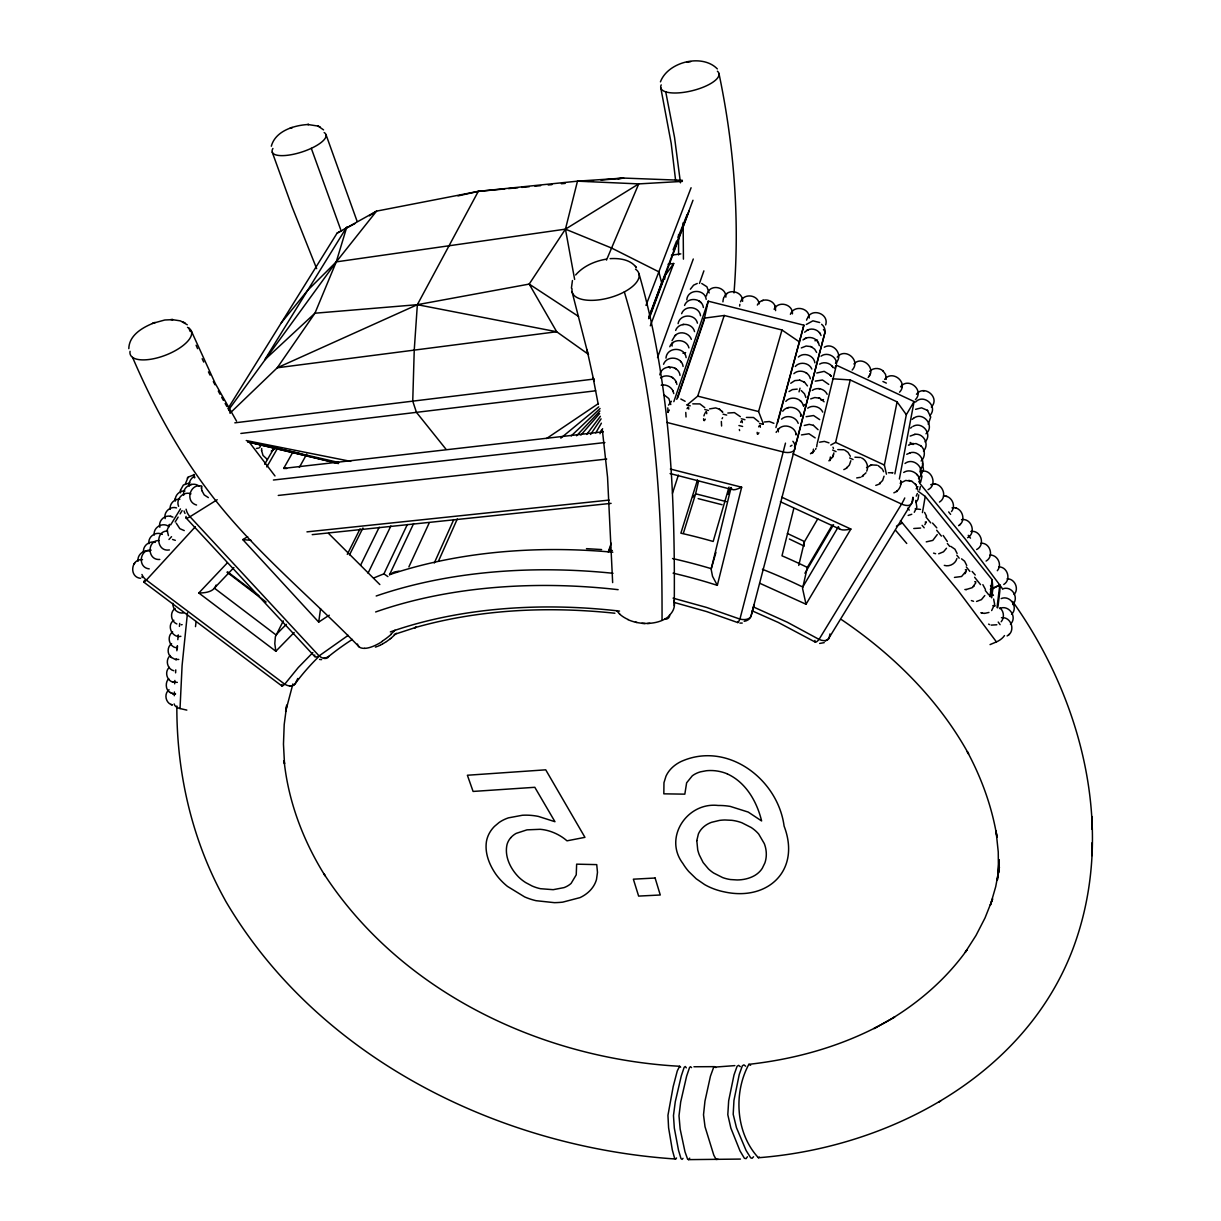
<?xml version="1.0" encoding="UTF-8"?>
<svg xmlns="http://www.w3.org/2000/svg" width="1221" height="1221" viewBox="0 0 1221 1221"><rect width="100%" height="100%" fill="white"/><g stroke="black" fill="none" stroke-linecap="round" stroke-linejoin="round"><path stroke-width="1.5" d="M829.975 460.592L830.341 456.99M876.129 1027.426L874.068 1028.57L894.734 1016.971C850.533 1043.696 799.999 1058.668 748.855 1064.33C733.241 1093.161 735.805 1133.317 758.394 1157.737C888.69 1147.709 1024.892 1076.006 1073 948.656C1116.543 832.157 1082.844 700.198 1012.621 601.449M201.847 490.598L201.526 488.324M201.526 487.606L201.633 486.507M846.596 468.299L846.611 467.475M1091.971 855.631L1092.062 842.734M1092.093 829.38L1092.185 816.59M201.511 488.553L201.526 487.408M329.304 615.201A416.971 301.129 16.4 0 0 325.473 617.628L318.712 622.1L320.558 608.638M863.216 476.007L863.216 475.183M128.816 348.657C129.075 334.691 143.62 326.816 155.113 322.481L152.457 323.458M170.207 509.355C169.292 503.907 174.389 498.595 179.884 499.267M184.966 491.025C179.502 490.354 174.435 495.634 175.351 501.053M185.394 483.837L188.141 477.152L194.047 474.74M189.24 486.233C188.019 482.661 192.384 475.549 194.719 477.335M683.424 259.142L683.15 222.787M880.036 483.821L880.051 482.997M899.541 392.2C908.836 382.57 892.307 369.276 884.645 379.38M893.864 492.826C898.763 491.147 901.968 485.561 900.686 480.509M261.584 450.641L261.706 448.55M896.84 491.605L896.87 490.796M901.953 386.721L901.968 385.867M901.968 385.744L901.998 384.936M900.9 484.02L900.93 483.15M900.93 482.936L900.945 482.112M174.282 695.741L174.405 691.986M186.828 710.103L180.021 708.546L182.097 665.491L187.485 612.82M886.248 379.365L885.561 374.435L882.981 370.879M919.398 482.371C920.787 474.114 910.5 467.826 903.708 472.466M174.679 683.852L174.847 680.463M175.595 672.847L175.763 669.871M838.4 526.877C839.575 531.639 847.191 529.685 850.869 529.059L806.028 604.242L760.057 583.394M817.063 443.986L816.681 446.779M734.004 292.918C739.85 219.505 734.08 145.452 718.955 73.458M177.259 648.962L177.518 645.97M176.862 650.762L177.274 645.955M177.823 639.667L178.251 634.859M920.359 486.63L919.657 490.033M176.053 659.996L176.145 658.897M775.594 310.607L775.304 307.173M667.795 407.89L668.07 412.454M685.775 412.439L686.034 417.002M179.411 626.404L179.731 623.382M722.924 301.846L723.107 300.168M175.29 499.221L175.397 498.351M180.479 490.216L183.364 485.027L189.927 482.86M180.479 490.155L180.433 492.841M721.352 421.474L721.596 426.022M195.497 626.632L196.108 621.489M739.636 306.059L739.85 304.365M997.038 607.57L999.785 584.996L965.628 539.529L919.642 483.18M990.017 596.367L992.124 579.7L925.243 496.428L918.1 491.224M990.323 596.825L991.254 589.392L999.785 584.996L1002.868 589.331M991.711 597.863L992.871 588.568L992.124 579.7M731.028 487.774C731.944 492.094 738.949 488.293 741.666 487.21L717.338 585.332L707.218 582.219A416.971 301.144 16.4 0 0 673.092 573.153M706.394 295.97L707.081 293.406M825.671 324.923C829.257 314.041 812.438 307.585 807.6 317.658M686.797 299.862C687.576 288.797 704.914 288.69 706.196 299.359M665.979 358.15C666.773 346.627 684.828 346.535 686.126 357.631M271.321 146.215C275.381 130.83 294.414 125.153 308.669 124.481L307.738 124.481L318.132 126.084L323.565 129.884M813.43 449.145L813.064 452.747M922.435 512.606L925.243 496.428M828.891 460.821L832.478 457.234L833.912 452.915M912.926 497.206L911.919 502.747L829.181 637.652A9.89 7.921 11.5 0 1 825.06 640.903M850.823 460.76L849.373 465.079L846.26 468.376M868.146 377.503C877.029 368.391 861.98 354.99 853.906 363.98M899.373 479.014L914.102 401.556L836.385 365.186L834.737 368.147M894.871 473.916L906.333 414.697L914.102 401.556M884.065 476.205L882.615 480.494L879.028 484.081M886.431 474.175L884.386 465.048L897.084 401.862L850.228 379.945L832.493 378.769M660.439 81.853C667.887 61.783 702.319 53.297 717.338 68.925M829.975 633.928L829.181 637.652A9.875 5.693 30.9 0 1 819.047 639.392A9.89 2.274 -59.2 0 1 814.956 640.43M777.533 422.909L803.906 325.198L708.226 301.175L703.708 321.474L677.701 397.802M698.58 481.043L695.619 493.788L726.281 501.617M832.188 525.152L807.31 567.414L802.563 588.507L806.028 604.242M830.753 445.039L835.622 442.384L850.228 379.945M798.748 565.43L804.364 541.865L804.029 545.68M728.052 494.352L729.38 488.904M731.089 487.5L711.141 569.23L712.53 576.312L717.261 585.225M817.337 442.933L836.385 365.186M793.772 508.623L781.989 555.814A417.46 306.593 16.3 0 1 807.31 567.414M753.983 604.761L751.129 615.796A9.997 8.028 14.3 0 1 744.184 621.321M785.485 443.131L739.926 619.093A9.997 0.839 -68.7 0 1 737.866 621.535M820.481 349.572L824.816 333.043A9.829 8.669 12.6 0 0 821.611 324.282M799.038 391.865L800.014 388.202M775.93 427.564L803.906 325.198M763.339 423.855L758.577 411.553L781.974 329.991L724.221 315.476L704.456 318.116L676.755 399.328M715.949 552.396L711.263 568.665A425.061 307.768 16.4 0 0 672.557 558.531M729.044 487.072L713.171 541.468A419.459 306.914 16.4 0 0 680.875 533.195L697.496 479.884M572.435 280.525L571.413 288.156M683.363 533.318L695.527 494.154L693.055 497.084M956.882 558.546C955.524 563.797 949.419 567.017 944.291 565.369M672.496 493.238L678.388 475.106M966.406 570.787L961.583 576.495L954.456 577.411M687.499 404.624L697.725 396.138L724.221 315.476M937.24 534.554L932.813 540.399L926.251 541.865M659.813 374.847C661.736 364.026 678.754 364.774 680.021 375.396M292.903 683.928L285.622 711.522L286.752 705.082L284.203 724.541L283.47 744.154L284.508 763.842L284.111 760.683C288.309 801.648 303.312 840.979 325.091 875.778L323.779 873.625C400.656 991.971 541.101 1058.699 679.639 1066.269L680.662 1067.2M672.038 340.613L675.167 335.439M678.098 323.641C679.853 313.69 695.283 313.522 697.435 323.168M975.838 582.799L972.252 587.667L966.025 589.575M673.824 401.678L708.226 301.175M723.229 299.206L723.794 297.603M608.211 551.953L611.263 543.253M608.882 551.556L610.485 546.977M699.465 283.409L703.891 270.864M703.907 415.888L704.502 414.224M649.251 317.017L661.675 282.967L658.852 271.825L611.584 248.046L565.445 229.151L336.263 261.874L307.6 290.415L281.242 322.909M657.524 357.555L693.284 259.005M917.353 493.513L916.238 496.108M649.526 317.719L689.071 211.004M650.32 325.824L673.717 263.477L668.085 264.24M806.562 320.131L807.173 318.528M648.916 316.666L692.994 200.244M648.626 318.666L664.743 276.083L673.717 263.477M645.985 305.387L691.086 187.744M599.969 433.699L601.373 430.158M673.107 249.786L676.632 240.949M678.037 237.408L687.179 214.423M866.727 471.169C869.138 466.33 866.04 459.722 861.644 457.967M926.083 522.42L924.831 524.679M606.486 260.088L638.72 183.898L682.386 181.395M832.478 457.234L832.905 456.242M833.18 455.601L833.607 454.639M869.154 376.114L869.535 375.229M869.84 374.526L870.222 373.657M438.492 561.08L457.295 518.971M434.279 563.018L453.754 519.597M815.552 449.374L815.994 448.397M408.882 566.895L429.044 523.26M612.82 552.213A411.065 251.022 10.4 0 0 389.545 574.679L413.629 523.595M373.626 578.052A425.061 307.768 16.4 0 1 383.928 573.855L407.326 524.526M600.991 432.097L602.609 428.678M776.159 432.402L776.648 431.395M368.055 573.168L390.873 525.992M360.638 565.125L379.212 527.228M297.787 678.479L295.299 683.516A9.234 6.807 25.9 0 1 289.606 686.004M347.283 554.38L360.073 528.83M349.542 554.838L362.927 528.006M747.435 1156.76L746.062 1158.622L744.413 1158.302L740.002 1150.899L730.86 1128.097L727.808 1114.727L728.662 1100.823L734.019 1074.923L737.102 1066.238L738.613 1065.353L740.292 1066.666M790.399 314.316C793.894 304.624 809.782 307.738 809.202 318.071M689.712 1158.149L688.552 1159.629L687.621 1159.187L684.996 1151.815L680.158 1129.089L678.998 1115.78L680.692 1101.937L686.614 1076.189L689.529 1067.551L690.46 1066.681L691.59 1067.612M984.813 595.527L981.425 599.633L976.571 601.449M283.303 620.879L275.366 636.782L274.801 643.589L275.839 651.251L294.185 632.478M722.084 418.681L722.603 417.689M682.402 180.311L623.672 178.068L577.472 181.166L478.296 191.361L417.353 304.685L414.24 350.122L412.744 401.144L416.453 412.347L446.062 449.313M740.521 301.801C743.726 292.903 758.043 294.566 759.157 303.876M920.619 482.28L921.962 476.495L919.81 470.985M299.359 467.353L306.715 454.151M668.543 405.113L671.397 401.282M216.086 585.057C214.179 591.697 205.815 593.009 198.809 592.979L227.304 562.896M286.66 468.513L283.684 468.391L292.979 451.938M266.804 466.926L277.243 448.809M663.552 364.27C666.91 354.96 681.944 356.73 683.088 366.468M264.682 464.255L274.191 447.848M595.772 432.86L601.404 423.168M669.81 346.733C672.969 337.942 686.889 338.995 688.919 347.909M676.526 1157.981L675.64 1159.019L674.618 1158.271L672.313 1149.953L668.589 1127.761L667.948 1115.307L673.183 1086.598L677.289 1070.893L679.639 1066.269M675.64 330.433C678.769 321.779 692.536 322.741 694.535 331.593M817.78 518.818L804.547 541.559L787.392 533.485M681.623 313.675C684.874 304.624 699.419 306.364 700.533 315.781M259.463 447.802L261.401 444.52M684.569 305.433C687.805 296.444 702.258 298.122 703.372 307.524M690.369 289.209L693.589 285.165L697.252 283.47M804.929 573.244L833.546 524.679M838.445 526.648L802.746 587.026A421.672 307.265 16.4 0 0 762.423 569.291M683.012 1158.332L682.096 1159.37L681.013 1158.607L678.51 1150.274L674.313 1128.051L673.473 1115.567L675.274 1101.754L681.257 1076.006L684.142 1067.383L685.271 1066.513L686.324 1067.841M946.504 548.244L943.528 551.8L938.69 553.785M753.555 1156.775L752.075 1158.286L750.701 1157.844L746.077 1150.441L736.461 1127.655L733.195 1114.3L733.958 1100.38L739.254 1074.465L742.368 1065.765L743.91 1064.88L745.649 1066.192M175.168 521.978L178.144 517.094M180.128 513.858L182.112 510.607M170.65 524.908L180.464 508.898M707.57 292.552C711.66 283.654 726.373 287.408 725.869 297.146M227.869 408.714L337.103 233.119L376.556 211.126L478.296 191.361L504.731 188.95M724.267 296.749C728.388 287.82 743.101 291.621 742.597 301.343M669.352 410.073L667.856 412.149M687.041 408.684L687.972 407.219M757.341 305.052C761.141 296.947 774.48 299.13 775.518 307.982M964.895 573.717L965.857 572.206M705.021 413.232L705.952 411.782M774.083 309.249C778.25 300.412 792.978 304.06 792.444 313.858M704.364 420.635L705.295 419.185M951.495 511.568C956.501 505.525 951.281 495.344 943.451 495.97M740.598 422.252L741.559 420.818M590.598 434.462L601.083 418.849M758.623 426.831L759.584 425.381M757.936 434.218L758.897 432.783M803.677 406.028L804.639 404.609M158.944 540.537C146.825 540.323 147.192 560.546 159.798 559.462M169.673 524.374L167.109 530.189L168.437 535.637M149.878 551.159C143.773 549.145 136.966 554.899 138.065 561.263M142.506 559.676C131.059 558.272 128.678 577.136 140.583 578.311M151.16 550.167C139.682 548.748 137.21 567.673 149.221 568.864M168.788 678.876C165.476 681.059 164.866 690.308 170.513 692.673M133.944 563.995L135.012 562.622M167.613 530.998C154.869 530.83 156.334 552.213 169.398 549.938M168.59 525.763L169.444 524.633M997.313 570.711C1002.472 564.911 997.649 554.731 989.926 555.036M228.693 409.783L336.263 261.874L376.556 211.126L369.414 215.842M852.182 370.024C861.354 360.424 844.947 347.008 837.224 357.158M921.321 474.221L923.488 469.703L922.42 462.957M915.445 399.633C924.694 390.094 908.256 376.694 900.549 386.828M586.706 434.432L600.381 416.315M866.01 472.786L861.69 476.8M931.318 407.066C940.552 397.588 924.19 384.081 916.452 394.276M929.776 415.644C938.72 406.562 923.717 393.101 915.506 402.075M928.235 424.298L930.723 417.002L927.411 410.256M1001.189 621.748C1004.593 617.78 1004.028 611.172 999.907 607.921M925.091 441.91C932.89 434.096 922.176 421.016 913.033 426.358M923.458 451.022C929.959 444.551 923.366 432.6 914.544 434.401M920.176 469.413C927.243 462.377 919.092 449.771 909.92 452.854M918.513 478.663C927.044 470.085 914.147 456.41 905.005 463.476M917.933 486.63L916.147 488.812M1014.102 594.505C1019.382 588.858 1014.788 578.632 1007.111 578.769M608.623 551.282L612.332 550.503M718.07 1159.263L716.147 1159.477L713.797 1155.158L705.021 1126.739L703.51 1114.804L704.96 1101.128L710.439 1076.189L713.69 1067.2L734.874 1065.612M580.891 435.088L599.603 413.522M187.271 478.159L187.973 477.335M1007.111 635.943C1016.025 631.379 1011.339 616.437 1001.449 617.719M575.656 274.969C583.333 266.102 594.734 261.141 606.104 259.173M1010.423 624.221C1017.887 617.154 1008.683 604.105 999.541 608.562M973.503 586.599L974.297 585.698M1011.553 614.346C1018.757 607.509 1010.24 594.749 1001.189 598.58M1012.652 604.563C1019.199 598.351 1012.606 586.355 1003.876 588.491M958.592 525.671C967.154 520.665 961.827 505.998 952.029 507.86M168.971 539.484L171.535 536.675M921.122 461.004C925.579 457.051 925.396 449.236 920.634 445.634M914.27 512.286L916.849 507.28L915.765 500.396M916.009 502.487L918.024 499.282L918.726 494.856M195.345 526.739L146.367 580.067A9.371 0.916 -52.3 0 1 144.536 580.433M925.991 433.776C935.301 426.022 923.397 411.385 913.964 417.994M806.287 324.496L812.911 320.818L819.688 322.527M576.571 435.775L599.954 411.004M396.337 633.272L391.437 637.881M233.898 567.582L214.347 588.125L276.022 634.935A421.672 307.265 16.4 0 1 286.431 624.343M795.665 434.691L796.458 433.867M782.722 411.218C787.759 404.243 800.076 407.295 801.129 415.873M778.418 429.136C783.851 423.015 795.253 426.526 796.26 434.676M991.65 610.576L994.657 604.258L993.619 599.053M759.34 1157.065L758.394 1157.737M778.235 429.334L777.624 429.96L778.998 428.556M800.518 415.995L801.297 415.201L800.686 415.827M169.322 667.353C164.301 671.703 166.789 680.799 173.214 682.203M785.82 401.373C790.826 395.451 801.785 398.122 803.311 405.799M790.735 383.272L794.825 380.601L799.77 380.158M814.514 450.808L810.485 453.739M795.298 366.453C799.786 361.233 809.172 362.713 811.828 369.047M804.608 332.204L807.661 330.006M229.96 413.217L277.259 367.78L314.942 313.217L336.263 261.874L346.81 226.969L264.682 359.859L314.942 313.217L417.353 304.685L529.197 284.081L578.571 316.453M571.23 435.912L600.076 408.501M170.36 655.494C164.942 659.691 167.201 669.23 173.825 670.741M312.866 652.594L298.29 667.521L284.722 684.203A9.173 1.542 -52.6 0 1 282.066 684.477M835.469 363.217C844.26 355.952 833.729 341.636 824.297 347.207M1008.439 635.012L1009.294 634.203M959.431 525.045L960.255 524.297M675.335 335.302C680.204 330.586 689.224 332.951 691.345 339.346M725.701 294.719L727.014 293.544M671.779 343.757L673.153 342.536M674.541 336.004L675.915 334.783M869.627 371.337C873.137 367.613 879.608 367.521 883.256 371.108M169.063 689.773C163.553 693.849 165.705 703.494 172.375 704.944M912.24 419.352L913.537 418.254M910.576 428.128L911.889 427.029M866.513 467.628L871.55 464.911L877.09 465.201M803.021 339.926C807.432 335.79 815.399 337.103 818.192 342.491M798.381 357.036C803.815 351.846 813.934 355.357 814.895 362.851M560.836 438.125L598.733 406.868M793.879 373.657C799.099 368.696 808.882 371.596 810.347 378.724M900.152 483.241L905.738 480.448L911.919 481.333M391.193 638.064L390.003 639.01M789.025 391.529L792.414 389.591L797.221 389.117M171.596 643.604C167.094 646.809 166.972 654.166 171.383 657.509M781.547 419.139C786.675 414.377 795.985 416.697 798.198 423.351M172.665 631.944C166.773 635.943 168.757 645.985 175.58 647.649M173.84 620.237C166.132 625.35 172.085 638.293 180.876 636.324M175.137 608.455C169.582 612.179 170.726 621.504 176.877 623.946M389.56 574.694L394.215 572.054L398.977 571.153M389.774 639.209L386.569 641.513M1003.769 584.462C1011.507 579.838 1007.646 566.575 998.641 566.895M939.453 502.06C948.9 496.352 941.025 480.357 930.723 484.706M791.971 445.283L790.353 446.26M199.191 486.217C192.826 480.937 182.082 486.981 183.699 495.222M546.504 438.553L598.443 403.541M660.561 377.9C665.506 373.992 673.61 376.037 676.098 381.837M986.095 561.065C994.215 556.532 990.307 542.689 980.997 543.208M386.309 641.681L382.814 643.833M892.551 1018.192C921.519 1000.365 947.42 977.365 967.2 949.602L965.338 952.136L976.006 935.454L985.042 917.902L992.627 898.809L990.414 904.99L995.695 886.736L999.389 867.093L997.359 879.914L999.144 859.752L998.457 872.679L998.259 851.999L996.046 830.967L996.977 837.209C992.139 807.203 981.669 778.372 967.307 751.648L968.589 753.922C938.461 699.282 892.948 654.441 841.544 619.658M801.327 347.924L806.15 346.031L810.805 346.596M938.552 1102.334L940.704 1100.976M271.23 451.098L274.435 449.084M821.046 356.166C826.907 351.679 836.416 356.15 836.568 363.568M906.745 454.288L910.393 452.716M217.201 499.725L190.003 516.712A9.753 2.259 -42.1 0 1 186.096 516.437M816.727 373.016L824.175 371.352L830.295 375.015M908.455 445.222L910.088 444.322M348.199 635.347L319.093 655.891A9.432 2.869 -42.4 0 1 314.743 655.005M812.27 390.399C817.093 386.828 824.709 388.797 827.151 394.276M910.179 436.08L915.017 434.325M807.707 408.18C812.591 404.578 820.283 406.578 822.756 412.118M967.566 537.698C976.556 533.058 971.504 517.841 961.507 519.658M318.712 622.1L242.811 539.606L247.665 536.66M928.067 489.682C938.033 484.829 931.592 468.116 920.939 471.504M811.248 453.403L812.438 452.701M194.627 476.266L193.193 477.106M915.597 409.325L921.565 407.829L927.67 410.47M976.647 549.526C985.744 545.039 980.86 529.7 970.817 531.456M843.818 469.612L845.787 468.666M801.464 434.92L808.974 433.76L815.185 437.896M806.135 416.697L813.552 415.537L819.688 419.627M810.698 398.885L814.834 397.542L819.306 398.122M815.246 381.135L822.496 380.006L828.769 384.417M382.31 644.108L380.357 645.131M896.428 526.175L902.365 522.954L958.241 590.766L996.428 641.91A9.905 4.716 -33.9 0 0 1004.501 635.546M819.612 364.102C824.144 361.309 830.707 363.019 833.21 367.75M337.103 233.119L341.956 230.525M345.192 228.8L354.884 223.611M911.782 514.255L908.165 515.46M176.526 507.905C170.238 505.799 163.355 512.179 165.186 518.604M807.447 330.113C812.408 327.442 819.276 330.097 821.046 335.485M804.715 338.736L805.814 338.202M806.974 330.326L808.088 329.792M709.599 408.898L715.674 407.921L719.383 409.188L722.771 412.24L721.977 411.248M379.884 645.36L378.022 646.184M804.273 425.488L809.202 424.359L813.43 425.351M990.307 589.285L999.785 584.996L999.923 587.85A155.998 67.353 -39.9 0 1 999.801 591.498L998.122 605.311A164.225 71.123 -40 0 1 997.664 607.768M988.934 612.454L984.462 613.415M878.296 484.493L875.778 485.378M910.378 444.2L916.055 443.574L920.832 445.802M909.614 444.536L910.835 444.001M990.048 644.596L996.428 641.91M819.627 442.185L824.358 441.392L828.967 442.857M920.619 528.052L913.781 528.495M727.838 413.049L734.401 412.606L740.369 416.697M289.926 128.373L292.262 127.503L290.705 128.083M153.159 323.199L164.82 319.994L173.016 319.643L170.803 319.52M377.121 646.535L375.412 647.099M817.521 340.094L814.941 340.751M394.246 634.447L416.254 627.258L414.53 627.747C479.441 609.218 548 606.181 614.896 613.232M685.622 352.61L683.012 353.281M762.24 300.641L763.308 300.274M996.855 624.77L991.193 625.121M823.488 399.572L821.046 400.122M824.236 642.643L819.657 643.436M692.78 403.846L699.908 403.922L704.776 407.677M860.439 477.319L856.715 477.915M764.407 421.993L769.322 421.52L773.9 423.321M746.367 417.429L753.525 417.506L758.699 421.718M870.283 465.277L871.55 464.911M787.484 407.86L788.629 407.539M837.789 449.603L843.833 449.755M256.41 448.473L258.379 448.122M191.544 484.432L190.491 484.676M457.997 195.925L478.296 191.361M183.73 612.866C178.144 614.087 172.283 609.05 172.863 603.296M915.185 508.836L920.527 509.401M690.765 61.615L687.057 62.317M925.197 522.115L926.281 521.916M661.217 385.21C666.788 383.806 672.969 387.866 673.763 393.574M682.692 324.542L683.714 324.374M888.384 472.741L892.933 472.756L891.895 472.573M854.929 457.203L860.484 457.493M913.308 443.452L912.087 443.65M618.055 178.892L623.672 178.068L601.022 180.128M177.32 682.371L172.573 682.02M671.413 255.189L680.83 253.892M178.77 659.462L175.03 659.34L171.032 657.219M234.829 422.832L594.306 379.014M240.873 433.455L595.634 390.796M283.684 468.391L603.311 431.776M273.412 480.021L604.883 442.551M278.266 495.436L606.715 459.05M649.862 623.305L647.466 623.504M181.212 624.755L182.127 624.648M306.959 531.868L609.096 500.091M312.21 534.645L611.111 503.357M508.516 188.599L517.948 187.729M521.733 187.393L529.273 186.691M534.935 186.187L540.613 185.668M548.153 184.966L551.938 184.63M561.37 183.761L565.155 183.409M587.805 181.349L593.467 180.83M610.103 258.654C619.383 258.074 630.662 259.463 636.4 267.704M250.992 540.308L242.811 539.606M965.353 569.78L966.422 569.719M974.709 581.745L975.777 581.684M923.107 390.781L924.251 390.735M740.445 1159.08L688.552 1159.629M172.604 693.574L175.183 693.91M175.595 693.894L174.649 693.925M992.78 605.708L995.268 605.814M739.895 623.092L742.231 623.076M693.94 1066.757L714.499 1066.65L715.888 1067.597M748.855 1064.33L750.625 1065.261M645.009 623.534L641.88 623.336M171.947 319.581L180.387 320.864L187.271 324.755M586.477 548.656L601.602 549.557M964.88 589.499L966.33 589.59M675.64 1159.019C498.275 1147.191 317.689 1057.63 225.763 901.296L224.496 898.931C191.972 840.216 176.557 772.939 176.847 705.997M984.172 613.4L980.936 612.728M319.551 659.447L321.611 659.63M934.676 484.157L935.683 484.264M818.772 388.599L819.795 388.721M170.345 516.285C164.225 514.88 158.12 521.138 159.844 527.243M908.714 480.387L909.737 480.555M201.816 486.156C190.278 482.692 184.432 501.694 196.55 505.021M799.618 380.128L804.517 382.204L807.447 385.912M246.245 440.552L350.702 461.37M171.154 516.468L172.939 517.124M935.622 553.724L933.561 553.113M175.32 540.338L172.543 539.453M184.249 530.586L179.838 528.678L176.251 523.153M170.268 516.269L171.245 516.483M301.862 453.998L248 441.681L338.995 462.545M698.168 498.626L722.099 504.731M338.217 463.339L247.817 441.865L338.476 463.568M673.076 598.153L706.593 607.447L739.926 619.093A9.997 5.968 14.3 0 0 751.129 615.796L824.816 333.043A9.829 4.945 13.9 0 0 823.473 329.502M636.935 622.496L635.454 622.1M697.725 396.138L758.577 411.553M686.584 404.914L690.231 405.83M704.822 409.539L708.47 410.454M723.046 414.163L726.693 415.079M741.284 418.772L744.932 419.703M759.523 423.397L763.171 424.328M738.934 425.519L742.612 426.45M666.864 422.435L783.18 451.968A10.577 5.723 14 0 0 794.902 449.023A10.577 8.99 13.5 0 0 792.887 441.285M670.344 469.032L741.666 487.21M670.1 473.565L731.852 489.484M973.534 601.297L971.397 600.579M674.633 602.579L706.638 611.584L737.789 622.588M170.116 692.46L172.802 693.62M982.493 613.201L981.44 612.911M172.161 693.452L173.199 693.742M945.909 496.199L946.977 496.504M955.524 508.028L956.592 508.348M190.98 493.849C183.654 490.857 175.427 498.977 178.602 506.318M701.754 283.501L706.898 286.767L709.157 292.948M680.83 399.023L685.118 401.282M155.265 542.399C149.206 540.399 142.43 546.123 143.529 552.441M162.332 534.386C156.044 530.921 147.741 536.584 148.931 543.711M820.039 398.428L824.099 401.785M170.894 704.41L171.932 704.838M208.364 497.603L204.228 494.917L201.786 490.399M819.032 398.015L820.161 398.473M753.571 607.02L787.377 622.267L819.047 639.392L901.571 504.059A10.485 1.74 -64.5 0 0 904.761 497.97M950.777 546.367L954.929 549.191L957.111 553.464M811.477 346.886L814.697 349.221L816.635 352.442M810.652 346.535L811.782 347.008M752.289 610.897L778.159 622.389L815.216 642.078M663.949 394.81L668.833 398.565L670.802 404.563M781.852 497.237L850.869 529.059M780.387 501.739L839.575 528.998M383.928 573.855L387.912 576.602M793.085 453.8L901.571 504.059A10.394 5.464 30.6 0 0 911.919 502.747A10.44 8.745 8 0 0 912.972 497.863M835.622 442.384L884.386 465.048M832.646 450.045L836.049 451.617M849.663 457.951L853.067 459.523M789.392 539.026L804.151 546.092M882.936 381.501L886.354 383.104M989.636 624.633L988.583 624.129M318.132 126.084L320.299 127.106M727.365 773.931C746.031 782.493 756.898 801.693 761.614 820.939L748.229 812.087L730.265 806.409A50.595 37.454 13.8 0 0 718.177 805.478C687.194 801.815 663.232 837.652 682.875 863.461A65.736 48.626 13.4 0 0 688.751 871.519L696.199 878.769L704.67 884.615A48.779 35.958 13.7 0 0 714.148 889.01A50.305 37.088 13.7 0 0 724.358 891.895C767.673 901.495 801.098 870.512 784.096 826.098C777.884 778.815 726.968 740.72 681.013 761.553A44.658 33.654 14.5 0 0 671.916 767.856A44.521 33.532 14.5 0 0 665.979 776.205L663.965 782.707L663.827 793.833L684.828 794.154L686.629 782.814L692.292 775.823A28.114 21.184 14.4 0 1 700.488 771.84L706.226 770.756A36.248 27.259 14.3 0 1 710.301 770.527A32.891 24.756 14.3 0 1 727.38 773.9M913.018 444.536L910.118 442.445M813.323 425.29L818.055 429.7M911.766 481.242L915.918 484.676L917.749 489.911M878.265 465.689L882.264 469.047M844.871 450.167L848.015 452.396L850.365 456.257M961.568 558.836L964.59 561.187L966.742 565.476M185.317 323.183L183.028 321.901M932.539 523.061L936.797 527.854M267.399 459.462L263.003 455.433L261.569 450.427M169.17 526.755C163.08 521.611 152.915 527.197 154.273 535.073M671.809 377.197L672.679 377.747M719.383 409.188L720.253 409.722M675.824 368.757L674.954 368.208M781.974 329.991L799.602 342.048M801.297 390.613L804.471 393.773L805.906 397.497M943.146 535.47L947.313 541.452M698.946 300.885L699.786 301.48M803.662 381.608L804.517 382.204M806.013 372.726L806.852 373.321M588.553 354.426L556.684 331.746L417.353 304.685L277.259 367.78L556.684 331.746L529.197 284.081L565.445 229.151L577.472 181.166L638.72 183.898L565.445 229.151L574.633 279.426M972.16 571.474L975.258 574.969M670.176 368.132L668.513 366.682M143.834 582.158L281.853 685.943M198.809 592.979L275.839 651.251M227.762 571.962L258.974 595.772M226.969 572.191L266.132 602.06M700.152 301.801L700.976 302.594M800.167 400.641L801.007 401.465M328.525 533.379L379.838 584.554M359.386 647.084C315.72 602.243 267.46 561.919 226.831 514.148C187.118 467.49 156.67 413.553 132.585 357.402M185.897 517.78L314.713 656.501M982.859 584.661L985.469 589.514M900.426 520.665L902.365 522.954M895.68 530.418L906.745 543.467M907.661 508.211L909.263 510.103M922.114 525.335L924.19 527.808M274.984 475.961L249.832 442.902M948.656 511.935L950.625 514.377M926.006 517.017L930.738 522.893M936.675 530.235L941.406 536.111M947.343 543.467L949.709 546.398M956.821 555.219L959.187 558.165M966.299 566.971L969.856 571.382M974.602 577.258L980.524 584.615M985.271 590.491L988.827 594.886M990.49 585.607L992.871 588.568M680.585 361.34L681.379 362.316M683.638 352.548L684.432 353.51M830.265 374.969L831.211 376.404M968.238 535.302L970.481 538.171M829.975 374.603L830.616 375.427M915.262 483.852L915.918 484.676M916.956 474.45L917.597 475.274M832.722 366.941L832.081 366.132M897.084 401.862L906.333 414.697M819.459 332.661L820.161 333.638M998.213 622.054L1000.106 624.679M992.307 593.818L993.436 595.405M924.587 512.408L926.541 516.285M635.485 266.392L636.126 267.307M236.553 421.138L215.262 383.486L191.331 330.998M228.632 409.539L230.403 412.561M225.137 403.464L226.877 406.517M831.119 376.236L830.89 375.839M882.798 469.932L883.607 471.688M221.688 397.298L223.412 400.396M818.329 342.735L819.352 345.665M817.963 342.063L818.574 343.177M218.3 391.071L219.994 394.2M213.324 381.562L214.972 384.752M208.455 371.886L210.073 375.137M202.167 358.715L203.724 362.042M676.205 382.081L676.907 384.432M673.29 391.712L672.725 390.476M675.869 381.349L676.434 382.585M196.108 345.268L197.604 348.657M316.666 268.635L291.865 206.38L272.268 152.274M832.981 447.237L833.455 448.397M919.138 481.471L919.505 482.371M188.812 328.083L190.247 331.547M194.597 477.884L194.032 476.205M357.005 221.032L326.007 134.661M340.598 229.35L311.294 148.321M800.625 414.011L800.839 414.804M775.06 306.273L775.259 307.036M572.069 291.834L587.774 353.128M777.914 429.014L778.22 430.265M624.328 291.911C656.364 398.565 662.316 509.829 662.041 620.39M638.965 273.657C670.268 381.624 675.137 494.032 674.267 605.662M836.293 361.981L836.477 362.774M739.346 429.502L739.605 430.601M665.735 91.834L674.541 137.408L680.463 182.814M586.98 349.588L593.955 381.395M672.145 346.047L671.718 343.345M660.759 87.683L671.199 143.345L675.64 180.662M593.116 377.61L598.244 404.456M688.552 407.371L688.766 409.111M602.35 429.96L607.554 477.197L612.652 582.6M706.532 411.935L706.745 413.675M703.571 418.757L703.784 420.482M742.139 420.955L742.322 422.695M757.173 432.356L757.356 434.081M760.164 425.534L760.347 427.258M778.204 430.097L778.372 431.837M193.803 474.465L193.864 475.351M664.743 276.083L664.743 279.121M678.555 234.554L678.586 254.93M717.399 71.215A29.945 10.302 -13.9 0 1 692.063 90.751A29.945 10.302 -13.9 0 1 661.217 84.89M324.16 132.555A28.266 9.112 -18 0 1 300.854 152.335A28.266 9.112 -18 0 1 272.924 148.489M187.515 327.381A32.692 13.233 -21.1 0 1 167.582 354.38A32.692 13.233 -21.1 0 1 130.067 351.297M364.728 648.32A30.372 12.027 -40.3 0 1 357.478 644.062M382.249 641.483A28.327 11.02 -38.6 0 1 364.682 648.366M391.33 634.218A28.846 11.31 -38.4 0 1 382.219 641.193M394.978 630.219A29.533 12.088 -38.4 0 1 391.056 634.05M635.485 269.139A34.631 15.324 -15.5 0 1 611.904 297.039A34.631 15.324 -15.5 0 1 572.084 288.812M627.945 619.642A29.335 18.254 5.8 0 0 651.419 623.153A31.456 20.162 6.8 0 0 669.703 615.46A7.524 5.449 47.8 0 1 664.773 619.184M628.098 619.505A29.884 18.605 5.5 0 1 619.398 613.858M619.596 613.781A30.601 19.383 4.5 0 1 616.758 610.592M673.733 600.305A30.311 19.826 4.1 0 1 669.367 615.292M390.338 631.913A379.838 226.938 10.3 0 1 619.551 611.095M375.641 611.965A406.624 243.3 10.4 0 1 618.131 589.667M376.19 596.001A414.972 250.58 10.5 0 1 613.018 573.29M510.821 837.637A32.753 23.733 18.4 0 0 507.051 844.444C504.288 856.303 510.424 868.665 518.604 877.014A36.92 26.694 18.1 0 0 525.656 882.569L532.051 885.973A32.219 23.26 18.2 0 0 540.491 888.705L553.174 889.682L564.056 887.606A29.487 21.291 18 0 0 571.092 883.424L576.236 874.831L576.648 864.163L596.733 864.621L597.481 872.389L596.504 879.41A47.68 34.463 18 0 1 591.819 888.522A50.092 36.203 18 0 1 589.407 891.193A48.001 34.692 18 0 1 580.006 897.618L562.744 902.136A75.855 55.143 18.4 0 1 554.365 902.655L536.004 900.686A49.496 35.745 18.2 0 1 524.664 896.931L507.463 886.4A60.501 43.803 18.1 0 1 496.031 874.45C489.423 865.002 484.661 853.265 486.431 841.559A51.023 36.966 18.4 0 1 489.682 832.63L490.72 830.967A56.151 40.659 18.3 0 1 494.505 826.358L499.084 822.511A46.917 34.02 18.5 0 1 508.379 817.872L522.344 815.262A49.161 35.638 18.4 0 1 538.293 816.391L554.96 821.702L534.813 787.301L473.092 791.437L467.384 775.243L545.726 769.825L584.951 837.347L566.987 840.826A37.576 27.213 18.3 0 0 551.739 831.867A32.646 23.672 18.2 0 0 540.186 829.303L526.968 829.853L516.193 833.378A30.815 22.344 18.4 0 0 510.821 837.652M352.396 639.392A379.624 274.496 16.4 0 0 328.846 656.318A9.463 5.861 50.3 0 1 319.093 655.891L190.003 516.712A9.875 5.815 56.6 0 1 186.096 509.218M328.846 656.318A9.493 7.112 25.7 0 1 324.099 657.905M185.027 513.431A9.921 7.509 30.9 0 1 184.066 510.989M141.941 574.465A9.509 6.136 41.1 0 0 146.367 580.067L284.722 684.203A9.219 6.09 35.7 0 0 295.299 683.516A376.602 274.069 16.4 0 1 318.315 657.081M142.353 577.518A9.539 7.021 30.3 0 1 141.865 576.77M794.459 446.825A10.531 1.221 -64.9 0 0 797.176 439.667L819.81 351.938A10.012 1.084 -64.8 0 0 819.917 350.564M180.021 708.546A8.883 5.647 0.7 0 1 174.13 703.922M696.809 840.582L697.71 849.785A68.284 50.595 12.9 0 0 699.282 854.868L703.113 862.499L708.409 868.864A34.356 25.351 13.6 0 0 713.69 873.046L722.618 877.563A29.35 21.627 13.7 0 0 730.509 879.547L737.148 879.959A34.173 25.214 13.7 0 0 755.372 875.106A33.532 24.725 13.7 0 0 762.301 868.268L764.895 862.911A49.099 36.248 14 0 0 765.567 847.771A51.801 38.248 14.1 0 0 764.3 843.619L758.699 834.05A33.852 25.046 13.7 0 0 751.19 827.502L741.864 822.756A32.875 24.328 13.7 0 0 731.883 820.314L724.892 819.978A42.75 31.563 13.7 0 0 719.49 820.405L711.538 822.313A30.525 22.604 13.8 0 0 704.059 826.541L703.037 827.456A33.532 24.817 13.7 0 0 700.35 830.524A32.616 24.145 13.8 0 0 698.381 834.004L696.809 840.582M655.112 878.021L633.363 879.181L638.629 896.092L660.271 894.993L655.112 878.021"/></g></svg>
